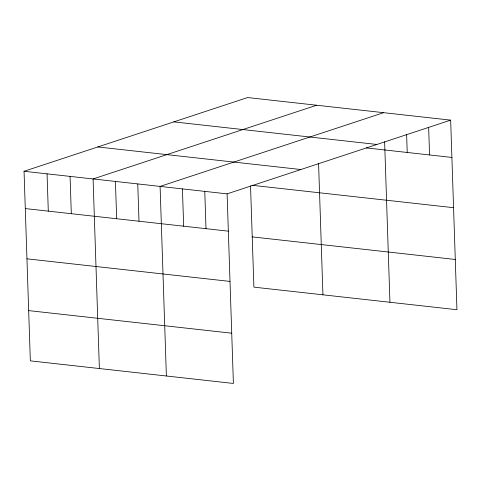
<?xml version="1.0" encoding="UTF-8"?>
<svg xmlns="http://www.w3.org/2000/svg" width="481" height="481" viewBox="0 0 481 481"><rect width="100%" height="100%" fill="white"/><g stroke="black" fill="none" stroke-linecap="round" stroke-linejoin="round"><path stroke-width="0.72" d="M450.661 120.136L227.104 193.861L233.393 383.447L30.339 360.864L24.05 171.278L247.607 97.553L450.661 120.136L456.95 309.722L253.896 287.139L250.535 185.846M316.648 105.231L93.086 178.956L99.375 368.542M383.652 112.68L160.095 186.406L166.384 375.998M173.833 121.879L376.888 144.462M366.275 147.914L451.899 157.437M97.823 146.952L300.878 169.528M251.996 185.275L453.565 207.69M24.05 171.278L227.104 193.861M25.289 208.58L228.343 231.163M252.23 236.886L455.285 259.469M26.954 258.832L230.008 281.415M28.674 310.612L231.722 333.195M428.649 127.351L429.563 154.954M406.631 134.566L407.227 152.465M384.62 141.775L389.941 302.272M318.572 163.227L322.937 294.817M204.768 191.378L206.006 228.679M182.431 188.895L183.67 226.196M137.758 183.922L138.997 221.224M115.422 181.439L116.661 218.741M70.076 176.395L71.314 213.696M47.06 173.839L48.298 211.141"/></g></svg>
